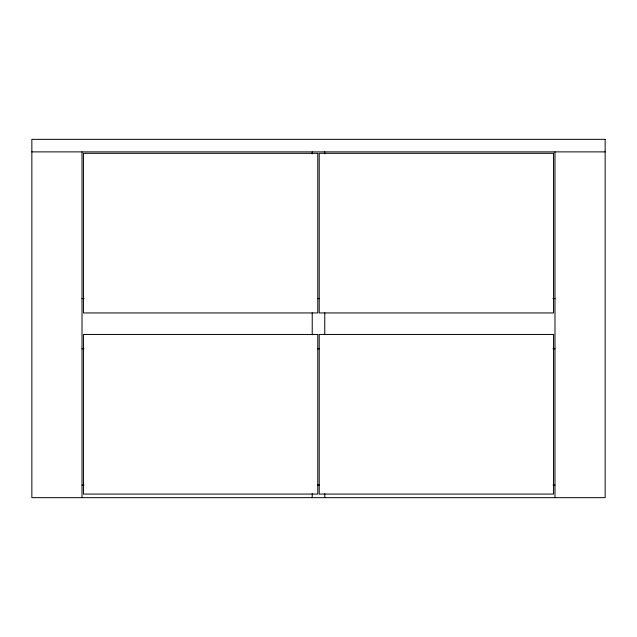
<?xml version="1.0" encoding="UTF-8"?>
<svg xmlns="http://www.w3.org/2000/svg" width="637" height="637" viewBox="0 0 637 637"><rect width="100%" height="100%" fill="white"/><g stroke="black" fill="none" stroke-linecap="round" stroke-linejoin="round"><path stroke-width="0.96" d="M31.85 151.885L605.15 151.885M82.014 298.618L84.004 298.618M317.505 298.61L319.495 298.61M552.996 298.61L554.986 298.618M82.014 348.773L84.004 348.773M317.505 348.773L319.495 348.773M552.996 348.773L554.986 348.773M82.014 485.115L84.004 485.115M317.505 485.115L319.495 485.115M552.996 485.115L554.986 485.115M554.986 151.885L554.986 497.656M324.774 151.885L324.774 153.875M324.774 312.847L324.774 334.704M324.774 493.683L324.774 497.656M312.226 151.885L312.226 153.875M312.226 312.847L312.226 334.704M312.226 493.683L312.226 497.656M82.014 151.885L82.014 497.656M605.15 139.344L31.85 139.344L31.85 497.656L605.15 497.656L605.15 139.344M317.783 153.318L83.447 153.318L83.447 312.942L317.783 312.942L317.783 153.318M553.553 153.318L319.217 153.318L319.217 312.942L553.553 312.942L553.553 153.318M317.783 334.449L83.447 334.449L83.447 494.073L317.783 494.073L317.783 334.449M553.553 334.449L319.217 334.449L319.217 494.073L553.553 494.073L553.553 334.449"/></g></svg>
